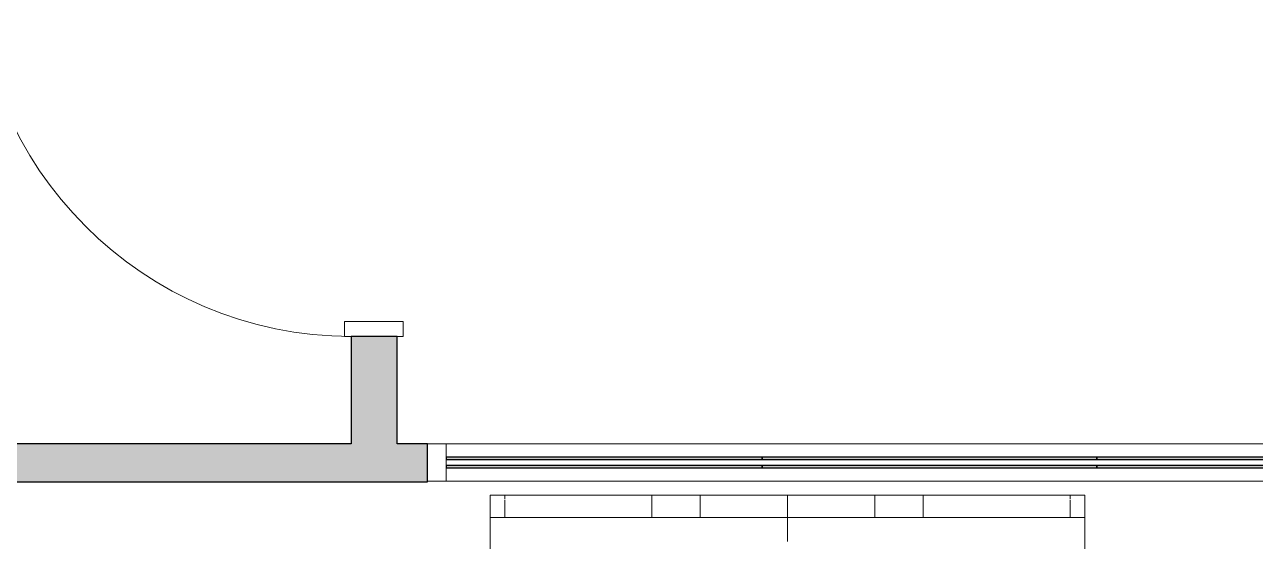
# Model space of a CAD drawing. Header units: millimetres. Extents: x 79795 to 317870, y -36033 to 97293.
# Drawn here: x 184801 to 188111, y 13345 to 14734 of the extents above; entities that cross this region are included whole.
import ezdxf

# ---------------------------------------------------------------- set-up
doc = ezdxf.new("R2010")
doc.units = ezdxf.units.MM
doc.header["$MEASUREMENT"] = 0
for name, color, linetype, lineweight in [('CSM-STL-XX-ZZ-M3-A-XXXX-00001_detached _19_04_21__rvt-1-Level 4$0$A-DOOR', 4, 'CONTINUOUS', 9), ('CSM-STL-XX-ZZ-M3-A-XXXX-00001_detached _19_04_21__rvt-1-Level 4$0$A-DOOR-FRAM', 31, 'CONTINUOUS', 18), ('CSM-STL-XX-ZZ-M3-A-XXXX-00001_detached _19_04_21__rvt-1-Level 4$0$A-GLAZ-CURT', 7, 'CONTINUOUS', 9), ('CSM-STL-XX-ZZ-M3-A-XXXX-00001_detached _19_04_21__rvt-1-Level 4$0$A-GLAZ-CWMG', 7, 'CONTINUOUS', 9), ('CSM-STL-XX-ZZ-M3-A-XXXX-00001_detached _19_04_21__rvt-1-Level 4$0$A-WALL-PATT', 7, 'CONTINUOUS', 9), ('CSM-STL-XX-ZZ-M3-A-XXXX-00001_detached _19_04_21__rvt-1-Level 4$0$I-WALL', 7, 'CONTINUOUS', 9), ('I-FURN', 8, 'CONTINUOUS', 9)]:
    doc.layers.add(name, color=color, linetype=linetype, lineweight=lineweight)

msp = doc.modelspace()

# ---------------------------------------------------------------- hatches: boundary and pattern name
at = {"layer": 'CSM-STL-XX-ZZ-M3-A-XXXX-00001_detached _19_04_21__rvt-1-Level 4$0$A-GLAZ-CURT'}
h = msp.add_hatch(color=256, dxfattribs=at)
h.paths.add_polyline_path([(186784.8, 13543.3), (186784.8, 13549.3), (185934.8, 13549.3), (185934.8, 13543.3), (186747.7, 13543.3)], flags=0)
h.paths.add_polyline_path([(186784.8, 13565.3), (186784.8, 13571.3), (185934.8, 13571.3), (185934.8, 13565.3), (186747.7, 13565.3)], flags=0)
h = msp.add_hatch(color=256, dxfattribs=at)
h.paths.add_polyline_path([(186784.8, 13543.3), (187684.8, 13543.3), (187684.8, 13549.3), (186784.8, 13549.3)], flags=0)
h.paths.add_polyline_path([(187684.8, 13565.3), (187684.8, 13571.3), (186784.8, 13571.3), (186784.8, 13565.3), (187301.8, 13565.3)], flags=0)
h = msp.add_hatch(color=256, dxfattribs=at)
h.paths.add_polyline_path([(187684.8, 13543.3), (188584.8, 13543.3), (188584.8, 13549.3), (187684.8, 13549.3)], flags=0)
h.paths.add_polyline_path([(188584.8, 13565.3), (188584.8, 13571.3), (187684.8, 13571.3), (187684.8, 13565.3), (188201.8, 13565.3)], flags=0)
at = {"layer": 'CSM-STL-XX-ZZ-M3-A-XXXX-00001_detached _19_04_21__rvt-1-Level 4$0$A-WALL-PATT'}
h = msp.add_hatch(color=256, dxfattribs=at)
h.paths.add_polyline_path([(185678.8, 13505.3), (185800.8, 13505.3), (185800.8, 13896.3), (185678.8, 13896.3), (185678.8, 13607.3)], flags=0)
h.paths.add_polyline_path([(185800.8, 14906.3), (185800.8, 15208.3), (185678.8, 15208.3), (185678.8, 14906.3)], flags=0)
h = msp.add_hatch(color=256, dxfattribs=at)
h.paths.add_polyline_path([(185678.8, 13505.3), (185678.8, 13607.3), (182780.3, 13607.3), (182780.3, 13505.3), (184300.1, 13505.3)], flags=0)
h.paths.add_polyline_path([(181652.8, 13505.3), (181770.3, 13505.3), (181770.3, 13607.3), (181652.8, 13607.3)], flags=0)
h = msp.add_hatch(color=256, dxfattribs=at)
h.paths.add_polyline_path([(190004.5, 13505.3), (190004.5, 13607.3), (189352.8, 13607.3), (189352.8, 13505.3)], flags=0)
h.paths.add_polyline_path([(185884.8, 13505.3), (185884.8, 13607.3), (185800.8, 13607.3), (185800.8, 13505.3)], flags=0)

# ---------------------------------------------------------------- linework, layer by layer
at = {"layer": 'CSM-STL-XX-ZZ-M3-A-XXXX-00001_detached _19_04_21__rvt-1-Level 4$0$A-DOOR'}
msp.add_arc((185678.8, 14906.3), 1010, 180, 270, dxfattribs=at)
at = {"layer": 'CSM-STL-XX-ZZ-M3-A-XXXX-00001_detached _19_04_21__rvt-1-Level 4$0$A-DOOR-FRAM', "lineweight": 20}
for p, q in [((185818.8, 13936.3), (185660.8, 13936.3)), ((185660.8, 13936.3), (185660.8, 13896.3)), ((185818.8, 13896.3), (185818.8, 13936.3)), ((185660.8, 13896.3), (185678.8, 13896.3)), ((185800.8, 13896.3), (185818.8, 13896.3))]:
    msp.add_line(p, q, dxfattribs=at)
at = {"layer": 'CSM-STL-XX-ZZ-M3-A-XXXX-00001_detached _19_04_21__rvt-1-Level 4$0$A-GLAZ-CURT', "lineweight": 30}
for p, q in [((186784.8, 13571.3), (185934.8, 13571.3)), ((185934.8, 13571.3), (185934.8, 13565.3)), ((185934.8, 13565.3), (186784.8, 13565.3)), ((186784.8, 13549.3), (185934.8, 13549.3)), ((185934.8, 13549.3), (185934.8, 13543.3)), ((185934.8, 13543.3), (186784.8, 13543.3)), ((186784.8, 13565.3), (186784.8, 13571.3)), ((187684.8, 13571.3), (186784.8, 13571.3)), ((186784.8, 13571.3), (186784.8, 13565.3)), ((186784.8, 13565.3), (187684.8, 13565.3)), ((186784.8, 13543.3), (186784.8, 13549.3)), ((187684.8, 13549.3), (186784.8, 13549.3)), ((186784.8, 13549.3), (186784.8, 13543.3)), ((186784.8, 13543.3), (187684.8, 13543.3)), ((187684.8, 13565.3), (187684.8, 13571.3)), ((188584.8, 13571.3), (187684.8, 13571.3)), ((187684.8, 13571.3), (187684.8, 13565.3)), ((187684.8, 13565.3), (188584.8, 13565.3)), ((187684.8, 13543.3), (187684.8, 13549.3)), ((188584.8, 13549.3), (187684.8, 13549.3)), ((187684.8, 13549.3), (187684.8, 13543.3)), ((187684.8, 13543.3), (188584.8, 13543.3))]:
    msp.add_line(p, q, dxfattribs=at)
at = {"layer": 'CSM-STL-XX-ZZ-M3-A-XXXX-00001_detached _19_04_21__rvt-1-Level 4$0$A-GLAZ-CWMG', "lineweight": 20}
for p, q in [((185934.8, 13607.3), (185884.8, 13607.3)), ((185884.8, 13607.3), (185884.8, 13507.3)), ((185934.8, 13507.3), (185934.8, 13607.3)), ((185884.8, 13507.3), (185934.8, 13507.3))]:
    msp.add_line(p, q, dxfattribs=at)
at = {"layer": 'CSM-STL-XX-ZZ-M3-A-XXXX-00001_detached _19_04_21__rvt-1-Level 4$0$A-GLAZ-CWMG'}
for p, q in [((186784.8, 13607.3), (185934.8, 13607.3)), ((187684.8, 13607.3), (186784.8, 13607.3)), ((188584.8, 13607.3), (187684.8, 13607.3)), ((186784.8, 13507.3), (185934.8, 13507.3)), ((187684.8, 13507.3), (186784.8, 13507.3)), ((188584.8, 13507.3), (187684.8, 13507.3))]:
    msp.add_line(p, q, dxfattribs=at)
at = {"layer": 'CSM-STL-XX-ZZ-M3-A-XXXX-00001_detached _19_04_21__rvt-1-Level 4$0$I-WALL', "lineweight": 30}
for p, q in [((185678.8, 13896.3), (185678.8, 13607.3)), ((185800.8, 13896.3), (185678.8, 13896.3)), ((185802.8, 13896.3), (185800.8, 13896.3)), ((185802.8, 13607.3), (185802.8, 13896.3)), ((185678.8, 13607.3), (182780.3, 13607.3)), ((185884.8, 13607.3), (185802.8, 13607.3)), ((185884.8, 13505.3), (185884.8, 13607.3)), ((182780.3, 13505.3), (185678.8, 13505.3)), ((185678.8, 13505.3), (185800.8, 13505.3)), ((185800.8, 13505.3), (185884.8, 13505.3))]:
    msp.add_line(p, q, dxfattribs=at)
at = {"layer": 'I-FURN'}
for p, q in [((186092.8, 13469.1), (186052.8, 13469.1)), ((186052.8, 13469.1), (186487.5, 13469.1)), ((186052.8, 13469.1), (186052.8, 13409.1)), ((186052.8, 13469.1), (186052.8, 13409.1)), ((186852.8, 13469.1), (186052.8, 13469.1)), ((186052.8, 13469.1), (186052.8, 12069.1)), ((186052.8, 12069.1), (186052.8, 13469.1)), ((186052.8, 13469.1), (186852.8, 13469.1)), ((187612.8, 13469.1), (186092.8, 13469.1)), ((186092.8, 13469.1), (186092.8, 13458.5)), ((186092.8, 13469.1), (186092.8, 13458.5)), ((186092.8, 13456.2), (186092.8, 13409.1)), ((186092.8, 13456.2), (186092.8, 13409.1)), ((186487.5, 13469.1), (186617.8, 13469.1)), ((186487.5, 13469.1), (186487.5, 13409.1)), ((186487.5, 13469.1), (186487.5, 13409.1)), ((186617.8, 13469.1), (187087.8, 13469.1)), ((186617.8, 13469.1), (186617.8, 13409.1)), ((186617.8, 13469.1), (186617.8, 13409.1)), ((186852.8, 13469.1), (186852.8, 13345.2)), ((187652.8, 13469.1), (186852.8, 13469.1)), ((186852.8, 13469.1), (187652.8, 13469.1)), ((186852.8, 13345.2), (186852.8, 13469.1)), ((186852.8, 13345.2), (186852.8, 13469.1)), ((186852.8, 13469.1), (186852.8, 13345.2)), ((187087.8, 13469.1), (187217.8, 13469.1)), ((187087.8, 13469.1), (187087.8, 13409.1)), ((187087.8, 13469.1), (187087.8, 13409.1)), ((187217.8, 13469.1), (187652.8, 13469.1)), ((187217.8, 13469.1), (187217.8, 13409.1)), ((187217.8, 13469.1), (187217.8, 13409.1)), ((187652.8, 13469.1), (187612.8, 13469.1)), ((187612.8, 13469.1), (187612.8, 13458.5)), ((187612.8, 13469.1), (187612.8, 13458.5)), ((187612.8, 13456.2), (187612.8, 13409.1)), ((187612.8, 13456.2), (187612.8, 13409.1)), ((187652.8, 12069.1), (187652.8, 13469.1)), ((187652.8, 13469.1), (187652.8, 12069.1)), ((187652.8, 13409.1), (187652.8, 13469.1)), ((187652.8, 13469.1), (187652.8, 13409.1)), ((186487.5, 13409.1), (186052.8, 13409.1)), ((186052.8, 13409.1), (186092.8, 13409.1)), ((186092.8, 13409.1), (187612.8, 13409.1)), ((186617.8, 13409.1), (186487.5, 13409.1)), ((187087.8, 13409.1), (186617.8, 13409.1)), ((187217.8, 13409.1), (187087.8, 13409.1)), ((187652.8, 13409.1), (187217.8, 13409.1)), ((187612.8, 13409.1), (187652.8, 13409.1))]:
    msp.add_line(p, q, dxfattribs=at)

doc.saveas('drawing.dxf')
